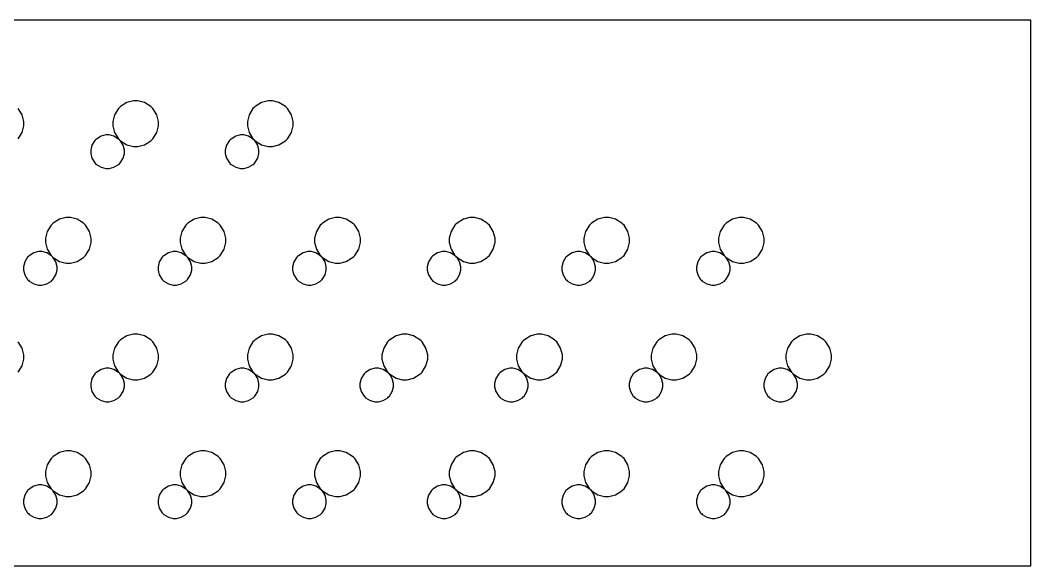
# Model space of a CAD drawing. Extents: x -27 to 273, y -31 to 50.
# Drawn here: x 122.9 to 273, y -31 to 50 of the extents above; entities that cross this region are included whole.
import ezdxf

# ---------------------------------------------------------------- set-up
doc = ezdxf.new("R2010")
doc.units = 0
doc.layers.get('0').update_dxf_attribs({"linetype": 'CONTINUOUS'})

msp = doc.modelspace()

# ---------------------------------------------------------------- linework, layer by layer
at = {"color": 0}
for p, q in [((197.999, 49.9992), (29.2489, 49.9992)), ((273, 49.9992), (197.999, 49.9992)), ((273, 34.812), (273, 49.9992)), ((138.698, 37.7832), (137.754, 37.2057)), ((139.674, 38.0407), (138.698, 37.7832)), ((140.001, 38.0407), (139.674, 38.0407)), ((140.325, 38.0407), (140.001, 38.0407)), ((141.301, 37.7832), (140.325, 38.0407)), ((142.244, 37.2057), (141.301, 37.7832)), ((158.698, 37.7832), (157.754, 37.2057)), ((159.673, 38.0407), (158.698, 37.7832)), ((160, 38.0407), (159.673, 38.0407)), ((160.325, 38.0407), (160, 38.0407)), ((161.301, 37.7832), (160.325, 38.0407)), ((162.245, 37.2057), (161.301, 37.7832)), ((123.142, 35.9435), (122.563, 36.8875)), ((137.436, 36.8875), (136.857, 35.9435)), ((137.596, 37.0459), (137.436, 36.8875)), ((137.754, 37.2057), (137.596, 37.0459)), ((142.404, 37.0459), (142.244, 37.2057)), ((142.562, 36.8875), (142.404, 37.0459)), ((143.141, 35.9435), (142.562, 36.8875)), ((157.435, 36.8875), (156.858, 35.9435)), ((157.595, 37.0459), (157.435, 36.8875)), ((157.754, 37.2057), (157.595, 37.0459)), ((162.404, 37.0459), (162.245, 37.2057)), ((162.563, 36.8875), (162.404, 37.0459)), ((163.14, 35.9435), (162.563, 36.8875)), ((123.401, 34.9677), (123.142, 35.9435)), ((123.401, 34.6411), (123.401, 34.9677)), ((123.401, 34.3159), (123.401, 34.6411)), ((136.857, 35.9435), (136.599, 34.9677)), ((136.599, 34.9677), (136.599, 34.6411)), ((136.599, 34.6411), (136.599, 34.3159)), ((143.4, 34.9677), (143.141, 35.9435)), ((143.4, 34.6411), (143.4, 34.9677)), ((143.4, 34.3159), (143.4, 34.6411)), ((156.858, 35.9435), (156.6, 34.9677)), ((156.6, 34.9677), (156.6, 34.6411)), ((156.6, 34.6411), (156.6, 34.3159)), ((163.4, 34.9677), (163.14, 35.9435)), ((163.4, 34.6411), (163.4, 34.9677)), ((163.4, 34.3159), (163.4, 34.6411)), ((273, -10.7501), (273, 34.812)), ((122.563, 32.3963), (123.142, 33.3403)), ((123.142, 33.3403), (123.401, 34.3159)), ((136.599, 34.3159), (136.857, 33.3403)), ((136.857, 33.3403), (137.436, 32.3963)), ((142.562, 32.3963), (143.141, 33.3403)), ((143.141, 33.3403), (143.4, 34.3159)), ((156.6, 34.3159), (156.858, 33.3403)), ((156.858, 33.3403), (157.435, 32.3963)), ((162.563, 32.3963), (163.14, 33.3403)), ((163.14, 33.3403), (163.4, 34.3159)), ((133.943, 32.1193), (133.518, 31.4262)), ((134.06, 32.2364), (133.943, 32.1193)), ((134.177, 32.3536), (134.06, 32.2364)), ((134.872, 32.7794), (134.177, 32.3536)), ((135.588, 32.9696), (134.872, 32.7794)), ((135.828, 32.9696), (135.588, 32.9696)), ((136.066, 32.9696), (135.828, 32.9696)), ((136.784, 32.7794), (136.066, 32.9696)), ((137.479, 32.3536), (136.784, 32.7794)), ((137.436, 32.3963), (137.596, 32.2364)), ((137.596, 32.2364), (137.479, 32.3536)), ((137.596, 32.2364), (137.754, 32.078)), ((137.713, 32.1193), (137.596, 32.2364)), ((138.137, 31.4262), (137.713, 32.1193)), ((137.754, 32.078), (138.698, 31.5006)), ((141.301, 31.5006), (142.244, 32.078)), ((142.244, 32.078), (142.404, 32.2364)), ((142.404, 32.2364), (142.562, 32.3963)), ((153.943, 32.1193), (153.518, 31.4262)), ((154.061, 32.2364), (153.943, 32.1193)), ((154.178, 32.3536), (154.061, 32.2364)), ((154.871, 32.7794), (154.178, 32.3536)), ((155.589, 32.9696), (154.871, 32.7794)), ((155.829, 32.9696), (155.589, 32.9696)), ((156.067, 32.9696), (155.829, 32.9696)), ((156.784, 32.7794), (156.067, 32.9696)), ((157.478, 32.3536), (156.784, 32.7794)), ((157.435, 32.3963), (157.595, 32.2364)), ((157.595, 32.2364), (157.478, 32.3536)), ((157.595, 32.2364), (157.754, 32.078)), ((157.712, 32.1193), (157.595, 32.2364)), ((158.137, 31.4262), (157.712, 32.1193)), ((157.754, 32.078), (158.698, 31.5006)), ((161.301, 31.5006), (162.245, 32.078)), ((162.245, 32.078), (162.404, 32.2364)), ((162.404, 32.2364), (162.563, 32.3963)), ((133.518, 31.4262), (133.328, 30.7082)), ((133.328, 30.7082), (133.328, 30.4684)), ((133.328, 30.4684), (133.328, 30.23)), ((133.328, 30.23), (133.518, 29.5135)), ((138.327, 30.7082), (138.137, 31.4262)), ((138.137, 29.5135), (138.327, 30.23)), ((138.327, 30.4684), (138.327, 30.7082)), ((138.327, 30.23), (138.327, 30.4684)), ((138.698, 31.5006), (139.674, 31.2415)), ((139.674, 31.2415), (140.001, 31.2415)), ((140.001, 31.2415), (140.325, 31.2415)), ((140.325, 31.2415), (141.301, 31.5006)), ((153.518, 31.4262), (153.327, 30.7082)), ((153.327, 30.7082), (153.327, 30.4684)), ((153.327, 30.4684), (153.327, 30.23)), ((153.327, 30.23), (153.518, 29.5135)), ((158.328, 30.7082), (158.137, 31.4262)), ((158.137, 29.5135), (158.328, 30.23)), ((158.328, 30.4684), (158.328, 30.7082)), ((158.328, 30.23), (158.328, 30.4684)), ((158.698, 31.5006), (159.673, 31.2415)), ((159.673, 31.2415), (160, 31.2415)), ((160, 31.2415), (160.325, 31.2415)), ((160.325, 31.2415), (161.301, 31.5006)), ((133.518, 29.5135), (133.943, 28.8189)), ((133.943, 28.8189), (134.06, 28.7018)), ((134.06, 28.7018), (134.177, 28.5846)), ((134.177, 28.5846), (134.872, 28.1602)), ((136.784, 28.1602), (137.479, 28.5846)), ((137.479, 28.5846), (137.596, 28.7018)), ((137.596, 28.7018), (137.713, 28.8189)), ((137.713, 28.8189), (138.137, 29.5135)), ((153.518, 29.5135), (153.943, 28.8189)), ((153.943, 28.8189), (154.061, 28.7018)), ((154.061, 28.7018), (154.178, 28.5846)), ((154.178, 28.5846), (154.871, 28.1602)), ((156.784, 28.1602), (157.478, 28.5846)), ((157.478, 28.5846), (157.595, 28.7018)), ((157.595, 28.7018), (157.712, 28.8189)), ((157.712, 28.8189), (158.137, 29.5135)), ((134.872, 28.1602), (135.588, 27.9687)), ((135.588, 27.9687), (135.828, 27.9687)), ((135.828, 27.9687), (136.066, 27.9687)), ((136.066, 27.9687), (136.784, 28.1602)), ((154.871, 28.1602), (155.589, 27.9687)), ((155.589, 27.9687), (155.829, 27.9687)), ((155.829, 27.9687), (156.067, 27.9687)), ((156.067, 27.9687), (156.784, 28.1602)), ((127.435, 19.5667), (126.858, 18.6228)), ((127.595, 19.7253), (127.435, 19.5667)), ((127.754, 19.8851), (127.595, 19.7253)), ((128.698, 20.4625), (127.754, 19.8851)), ((129.673, 20.7202), (128.698, 20.4625)), ((130, 20.7202), (129.673, 20.7202)), ((130.325, 20.7202), (130, 20.7202)), ((131.301, 20.4625), (130.325, 20.7202)), ((132.245, 19.8851), (131.301, 20.4625)), ((132.405, 19.7253), (132.245, 19.8851)), ((132.563, 19.5667), (132.405, 19.7253)), ((133.14, 18.6228), (132.563, 19.5667)), ((147.436, 19.5667), (146.858, 18.6228)), ((147.596, 19.7253), (147.436, 19.5667)), ((147.755, 19.8851), (147.596, 19.7253)), ((148.699, 20.4625), (147.755, 19.8851)), ((149.674, 20.7202), (148.699, 20.4625)), ((149.999, 20.7202), (149.674, 20.7202)), ((150.325, 20.7202), (149.999, 20.7202)), ((151.3, 20.4625), (150.325, 20.7202)), ((152.244, 19.8851), (151.3, 20.4625)), ((152.404, 19.7253), (152.244, 19.8851)), ((152.563, 19.5667), (152.404, 19.7253)), ((153.142, 18.6228), (152.563, 19.5667)), ((167.436, 19.5667), (166.858, 18.6228)), ((167.596, 19.7253), (167.436, 19.5667)), ((167.754, 19.8851), (167.596, 19.7253)), ((168.698, 20.4625), (167.754, 19.8851)), ((169.674, 20.7202), (168.698, 20.4625)), ((170, 20.7202), (169.674, 20.7202)), ((170.326, 20.7202), (170, 20.7202)), ((171.301, 20.4625), (170.326, 20.7202)), ((172.244, 19.8851), (171.301, 20.4625)), ((172.404, 19.7253), (172.244, 19.8851)), ((172.562, 19.5667), (172.404, 19.7253)), ((173.141, 18.6228), (172.562, 19.5667)), ((187.436, 19.5667), (186.858, 18.6228)), ((187.597, 19.7253), (187.436, 19.5667)), ((187.755, 19.8851), (187.597, 19.7253)), ((188.699, 20.4625), (187.755, 19.8851)), ((189.674, 20.7202), (188.699, 20.4625)), ((190, 20.7202), (189.674, 20.7202)), ((190.325, 20.7202), (190, 20.7202)), ((191.301, 20.4625), (190.325, 20.7202)), ((192.244, 19.8851), (191.301, 20.4625)), ((192.404, 19.7253), (192.244, 19.8851)), ((192.563, 19.5667), (192.404, 19.7253)), ((193.14, 18.6228), (192.563, 19.5667)), ((207.436, 19.5667), (206.857, 18.6228)), ((207.596, 19.7253), (207.436, 19.5667)), ((207.754, 19.8851), (207.596, 19.7253)), ((208.698, 20.4625), (207.754, 19.8851)), ((209.674, 20.7202), (208.698, 20.4625)), ((210, 20.7202), (209.674, 20.7202)), ((210.324, 20.7202), (210, 20.7202)), ((211.3, 20.4625), (210.324, 20.7202)), ((212.244, 19.8851), (211.3, 20.4625)), ((212.404, 19.7253), (212.244, 19.8851)), ((212.562, 19.5667), (212.404, 19.7253)), ((213.141, 18.6228), (212.562, 19.5667)), ((227.435, 19.5667), (226.858, 18.6228)), ((227.595, 19.7253), (227.435, 19.5667)), ((227.754, 19.8851), (227.595, 19.7253)), ((228.698, 20.4625), (227.754, 19.8851)), ((229.674, 20.7202), (228.698, 20.4625)), ((230, 20.7202), (229.674, 20.7202)), ((230.325, 20.7202), (230, 20.7202)), ((231.301, 20.4625), (230.325, 20.7202)), ((232.245, 19.8851), (231.301, 20.4625)), ((232.405, 19.7253), (232.245, 19.8851)), ((232.563, 19.5667), (232.405, 19.7253)), ((233.141, 18.6228), (232.563, 19.5667)), ((126.858, 18.6228), (126.6, 17.6471)), ((133.4, 17.6471), (133.14, 18.6228)), ((146.858, 18.6228), (146.6, 17.6471)), ((153.4, 17.6471), (153.142, 18.6228)), ((166.858, 18.6228), (166.601, 17.6471)), ((173.4, 17.6471), (173.141, 18.6228)), ((186.858, 18.6228), (186.6, 17.6471)), ((193.399, 17.6471), (193.14, 18.6228)), ((206.857, 18.6228), (206.6, 17.6471)), ((213.4, 17.6471), (213.141, 18.6228)), ((226.858, 18.6228), (226.6, 17.6471)), ((233.4, 17.6471), (233.141, 18.6228)), ((126.6, 17.6471), (126.6, 17.3206)), ((126.6, 17.3206), (126.6, 16.9954)), ((126.6, 16.9954), (126.858, 16.0197)), ((133.14, 16.0197), (133.4, 16.9954)), ((133.4, 17.3206), (133.4, 17.6471)), ((133.4, 16.9954), (133.4, 17.3206)), ((146.6, 17.6471), (146.6, 17.3206)), ((146.6, 17.3206), (146.6, 16.9954)), ((146.6, 16.9954), (146.858, 16.0197)), ((153.142, 16.0197), (153.4, 16.9954)), ((153.4, 17.3206), (153.4, 17.6471)), ((153.4, 16.9954), (153.4, 17.3206)), ((166.601, 17.6471), (166.601, 17.3206)), ((166.601, 17.3206), (166.601, 16.9954)), ((166.601, 16.9954), (166.858, 16.0197)), ((173.141, 16.0197), (173.4, 16.9954)), ((173.4, 17.3206), (173.4, 17.6471)), ((173.4, 16.9954), (173.4, 17.3206)), ((186.6, 17.6471), (186.6, 17.3206)), ((186.6, 17.3206), (186.6, 16.9954)), ((186.6, 16.9954), (186.858, 16.0197)), ((193.14, 16.0197), (193.399, 16.9954)), ((193.399, 17.3206), (193.399, 17.6471)), ((193.399, 16.9954), (193.399, 17.3206)), ((206.6, 17.6471), (206.6, 17.3206)), ((206.6, 17.3206), (206.6, 16.9954)), ((206.6, 16.9954), (206.857, 16.0197)), ((213.141, 16.0197), (213.4, 16.9954)), ((213.4, 17.3206), (213.4, 17.6471)), ((213.4, 16.9954), (213.4, 17.3206)), ((226.6, 17.6471), (226.6, 17.3206)), ((226.6, 17.3206), (226.6, 16.9954)), ((226.6, 16.9954), (226.858, 16.0197)), ((233.141, 16.0197), (233.4, 16.9954)), ((233.4, 17.3206), (233.4, 17.6471)), ((233.4, 16.9954), (233.4, 17.3206)), ((124.178, 15.033), (124.061, 14.9159)), ((124.871, 15.4588), (124.178, 15.033)), ((125.587, 15.649), (124.871, 15.4588)), ((125.827, 15.649), (125.587, 15.649)), ((126.066, 15.649), (125.827, 15.649)), ((126.784, 15.4588), (126.066, 15.649)), ((127.478, 15.033), (126.784, 15.4588)), ((126.858, 16.0197), (127.435, 15.0757)), ((127.435, 15.0757), (127.595, 14.9159)), ((127.595, 14.9159), (127.478, 15.033)), ((132.405, 14.9159), (132.563, 15.0757)), ((132.563, 15.0757), (133.14, 16.0197)), ((144.177, 15.033), (144.06, 14.9159)), ((144.87, 15.4588), (144.177, 15.033)), ((145.588, 15.649), (144.87, 15.4588)), ((145.828, 15.649), (145.588, 15.649)), ((146.067, 15.649), (145.828, 15.649)), ((146.784, 15.4588), (146.067, 15.649)), ((147.478, 15.033), (146.784, 15.4588)), ((146.858, 16.0197), (147.436, 15.0757)), ((147.436, 15.0757), (147.596, 14.9159)), ((147.596, 14.9159), (147.478, 15.033)), ((152.404, 14.9159), (152.563, 15.0757)), ((152.563, 15.0757), (153.142, 16.0197)), ((164.177, 15.033), (164.06, 14.9159)), ((164.871, 15.4588), (164.177, 15.033)), ((165.588, 15.649), (164.871, 15.4588)), ((165.828, 15.649), (165.588, 15.649)), ((166.066, 15.649), (165.828, 15.649)), ((166.784, 15.4588), (166.066, 15.649)), ((167.478, 15.033), (166.784, 15.4588)), ((166.858, 16.0197), (167.436, 15.0757)), ((167.436, 15.0757), (167.596, 14.9159)), ((167.596, 14.9159), (167.478, 15.033)), ((172.404, 14.9159), (172.562, 15.0757)), ((172.562, 15.0757), (173.141, 16.0197)), ((184.178, 15.033), (184.06, 14.9159)), ((184.871, 15.4588), (184.178, 15.033)), ((185.589, 15.649), (184.871, 15.4588)), ((185.829, 15.649), (185.589, 15.649)), ((186.067, 15.649), (185.829, 15.649)), ((186.783, 15.4588), (186.067, 15.649)), ((187.478, 15.033), (186.783, 15.4588)), ((186.858, 16.0197), (187.436, 15.0757)), ((187.436, 15.0757), (187.597, 14.9159)), ((187.595, 14.9159), (187.478, 15.033)), ((192.404, 14.9159), (192.563, 15.0757)), ((192.563, 15.0757), (193.14, 16.0197)), ((204.177, 15.033), (204.06, 14.9159)), ((204.87, 15.4588), (204.177, 15.033)), ((205.588, 15.649), (204.87, 15.4588)), ((205.828, 15.649), (205.588, 15.649)), ((206.066, 15.649), (205.828, 15.649)), ((206.784, 15.4588), (206.066, 15.649)), ((207.479, 15.033), (206.784, 15.4588)), ((206.857, 16.0197), (207.436, 15.0757)), ((207.436, 15.0757), (207.596, 14.9159)), ((207.596, 14.9159), (207.479, 15.033)), ((212.404, 14.9159), (212.562, 15.0757)), ((212.562, 15.0757), (213.141, 16.0197)), ((224.178, 15.033), (224.061, 14.9159)), ((224.871, 15.4588), (224.178, 15.033)), ((225.588, 15.649), (224.871, 15.4588)), ((225.828, 15.649), (225.588, 15.649)), ((226.066, 15.649), (225.828, 15.649)), ((226.784, 15.4588), (226.066, 15.649)), ((227.478, 15.033), (226.784, 15.4588)), ((226.858, 16.0197), (227.435, 15.0757)), ((227.435, 15.0757), (227.595, 14.9159)), ((227.595, 14.9159), (227.478, 15.033)), ((232.405, 14.9159), (232.563, 15.0757)), ((232.563, 15.0757), (233.141, 16.0197)), ((123.518, 14.1056), (123.328, 13.3876)), ((123.942, 14.7987), (123.518, 14.1056)), ((124.061, 14.9159), (123.942, 14.7987)), ((127.595, 14.9159), (127.754, 14.7574)), ((127.713, 14.7987), (127.595, 14.9159)), ((128.137, 14.1056), (127.713, 14.7987)), ((127.754, 14.7574), (128.698, 14.18)), ((128.329, 13.3876), (128.137, 14.1056)), ((128.698, 14.18), (129.673, 13.9209)), ((129.673, 13.9209), (130, 13.9209)), ((130, 13.9209), (130.325, 13.9209)), ((130.325, 13.9209), (131.301, 14.18)), ((131.301, 14.18), (132.245, 14.7574)), ((132.245, 14.7574), (132.405, 14.9159)), ((143.518, 14.1056), (143.328, 13.3876)), ((143.943, 14.7987), (143.518, 14.1056)), ((144.06, 14.9159), (143.943, 14.7987)), ((147.596, 14.9159), (147.755, 14.7574)), ((147.713, 14.7987), (147.596, 14.9159)), ((148.138, 14.1056), (147.713, 14.7987)), ((147.755, 14.7574), (148.699, 14.18)), ((148.328, 13.3876), (148.138, 14.1056)), ((148.699, 14.18), (149.674, 13.9209)), ((149.674, 13.9209), (149.999, 13.9209)), ((149.999, 13.9209), (150.325, 13.9209)), ((150.325, 13.9209), (151.3, 14.18)), ((151.3, 14.18), (152.244, 14.7574)), ((152.244, 14.7574), (152.404, 14.9159)), ((163.518, 14.1056), (163.328, 13.3876)), ((163.943, 14.7987), (163.518, 14.1056)), ((164.06, 14.9159), (163.943, 14.7987)), ((167.596, 14.9159), (167.754, 14.7574)), ((167.713, 14.7987), (167.596, 14.9159)), ((168.137, 14.1056), (167.713, 14.7987)), ((167.754, 14.7574), (168.698, 14.18)), ((168.327, 13.3876), (168.137, 14.1056)), ((168.698, 14.18), (169.674, 13.9209)), ((169.674, 13.9209), (170, 13.9209)), ((170, 13.9209), (170.326, 13.9209)), ((170.326, 13.9209), (171.301, 14.18)), ((171.301, 14.18), (172.244, 14.7574)), ((172.244, 14.7574), (172.404, 14.9159)), ((183.517, 14.1056), (183.327, 13.3876)), ((183.943, 14.7987), (183.517, 14.1056)), ((184.06, 14.9159), (183.943, 14.7987)), ((187.712, 14.7987), (187.595, 14.9159)), ((187.597, 14.9159), (187.755, 14.7574)), ((188.137, 14.1056), (187.712, 14.7987)), ((187.755, 14.7574), (188.699, 14.18)), ((188.328, 13.3876), (188.137, 14.1056)), ((188.699, 14.18), (189.674, 13.9209)), ((189.674, 13.9209), (190, 13.9209)), ((190, 13.9209), (190.325, 13.9209)), ((190.325, 13.9209), (191.301, 14.18)), ((191.301, 14.18), (192.244, 14.7574)), ((192.244, 14.7574), (192.404, 14.9159)), ((203.518, 14.1056), (203.328, 13.3876)), ((203.943, 14.7987), (203.518, 14.1056)), ((204.06, 14.9159), (203.943, 14.7987)), ((207.596, 14.9159), (207.754, 14.7574)), ((207.713, 14.7987), (207.596, 14.9159)), ((208.137, 14.1056), (207.713, 14.7987)), ((207.754, 14.7574), (208.698, 14.18)), ((208.328, 13.3876), (208.137, 14.1056)), ((208.698, 14.18), (209.674, 13.9209)), ((209.674, 13.9209), (210, 13.9209)), ((210, 13.9209), (210.324, 13.9209)), ((210.324, 13.9209), (211.3, 14.18)), ((211.3, 14.18), (212.244, 14.7574)), ((212.244, 14.7574), (212.404, 14.9159)), ((223.518, 14.1056), (223.328, 13.3876)), ((223.942, 14.7987), (223.518, 14.1056)), ((224.061, 14.9159), (223.942, 14.7987)), ((227.595, 14.9159), (227.754, 14.7574)), ((227.712, 14.7987), (227.595, 14.9159)), ((228.137, 14.1056), (227.712, 14.7987)), ((227.754, 14.7574), (228.698, 14.18)), ((228.328, 13.3876), (228.137, 14.1056)), ((228.698, 14.18), (229.674, 13.9209)), ((229.674, 13.9209), (230, 13.9209)), ((230, 13.9209), (230.325, 13.9209)), ((230.325, 13.9209), (231.301, 14.18)), ((231.301, 14.18), (232.245, 14.7574)), ((232.245, 14.7574), (232.405, 14.9159)), ((123.328, 13.3876), (123.328, 13.1479)), ((123.328, 13.1479), (123.328, 12.9095)), ((123.328, 12.9095), (123.518, 12.1929)), ((123.518, 12.1929), (123.942, 11.4984)), ((127.713, 11.4984), (128.137, 12.1929)), ((128.137, 12.1929), (128.329, 12.9095)), ((128.329, 13.1479), (128.329, 13.3876)), ((128.329, 12.9095), (128.329, 13.1479)), ((143.328, 13.3876), (143.328, 13.1479)), ((143.328, 13.1479), (143.328, 12.9095)), ((143.328, 12.9095), (143.518, 12.1929)), ((143.518, 12.1929), (143.943, 11.4984)), ((147.713, 11.4984), (148.138, 12.1929)), ((148.138, 12.1929), (148.328, 12.9095)), ((148.328, 13.1479), (148.328, 13.3876)), ((148.328, 12.9095), (148.328, 13.1479)), ((163.328, 13.3876), (163.328, 13.1479)), ((163.328, 13.1479), (163.328, 12.9095)), ((163.328, 12.9095), (163.518, 12.1929)), ((163.518, 12.1929), (163.943, 11.4984)), ((167.713, 11.4984), (168.137, 12.1929)), ((168.137, 12.1929), (168.327, 12.9095)), ((168.327, 13.1479), (168.327, 13.3876)), ((168.327, 12.9095), (168.327, 13.1479)), ((183.327, 13.3876), (183.327, 13.1479)), ((183.327, 13.1479), (183.327, 12.9095)), ((183.327, 12.9095), (183.517, 12.1929)), ((183.517, 12.1929), (183.943, 11.4984)), ((187.712, 11.4984), (188.137, 12.1929)), ((188.137, 12.1929), (188.328, 12.9095)), ((188.328, 13.1479), (188.328, 13.3876)), ((188.328, 12.9095), (188.328, 13.1479)), ((203.328, 13.3876), (203.328, 13.1479)), ((203.328, 13.1479), (203.328, 12.9095)), ((203.328, 12.9095), (203.518, 12.1929)), ((203.518, 12.1929), (203.943, 11.4984)), ((207.713, 11.4984), (208.137, 12.1929)), ((208.137, 12.1929), (208.328, 12.9095)), ((208.328, 13.1479), (208.328, 13.3876)), ((208.328, 12.9095), (208.328, 13.1479)), ((223.328, 13.3876), (223.328, 13.1479)), ((223.328, 13.1479), (223.328, 12.9095)), ((223.328, 12.9095), (223.518, 12.1929)), ((223.518, 12.1929), (223.942, 11.4984)), ((227.712, 11.4984), (228.137, 12.1929)), ((228.137, 12.1929), (228.328, 12.9095)), ((228.328, 13.1479), (228.328, 13.3876)), ((228.328, 12.9095), (228.328, 13.1479)), ((123.942, 11.4984), (124.061, 11.3812)), ((124.061, 11.3812), (124.178, 11.2641)), ((124.178, 11.2641), (124.871, 10.8397)), ((124.871, 10.8397), (125.587, 10.6481)), ((125.587, 10.6481), (125.827, 10.6481)), ((125.827, 10.6481), (126.066, 10.6481)), ((126.066, 10.6481), (126.784, 10.8397)), ((126.784, 10.8397), (127.478, 11.2641)), ((127.478, 11.2641), (127.595, 11.3812)), ((127.595, 11.3812), (127.713, 11.4984)), ((143.943, 11.4984), (144.06, 11.3812)), ((144.06, 11.3812), (144.177, 11.2641)), ((144.177, 11.2641), (144.87, 10.8397)), ((144.87, 10.8397), (145.588, 10.6481)), ((145.588, 10.6481), (145.828, 10.6481)), ((145.828, 10.6481), (146.067, 10.6481)), ((146.067, 10.6481), (146.784, 10.8397)), ((146.784, 10.8397), (147.478, 11.2641)), ((147.478, 11.2641), (147.596, 11.3812)), ((147.596, 11.3812), (147.713, 11.4984)), ((163.943, 11.4984), (164.06, 11.3812)), ((164.06, 11.3812), (164.177, 11.2641)), ((164.177, 11.2641), (164.871, 10.8397)), ((164.871, 10.8397), (165.588, 10.6481)), ((165.588, 10.6481), (165.828, 10.6481)), ((165.828, 10.6481), (166.066, 10.6481)), ((166.066, 10.6481), (166.784, 10.8397)), ((166.784, 10.8397), (167.478, 11.2641)), ((167.478, 11.2641), (167.596, 11.3812)), ((167.596, 11.3812), (167.713, 11.4984)), ((183.943, 11.4984), (184.06, 11.3812)), ((184.06, 11.3812), (184.178, 11.2641)), ((184.178, 11.2641), (184.871, 10.8397)), ((184.871, 10.8397), (185.589, 10.6481)), ((185.589, 10.6481), (185.829, 10.6481)), ((185.829, 10.6481), (186.067, 10.6481)), ((186.067, 10.6481), (186.783, 10.8397)), ((186.783, 10.8397), (187.478, 11.2641)), ((187.478, 11.2641), (187.595, 11.3812)), ((187.595, 11.3812), (187.712, 11.4984)), ((203.943, 11.4984), (204.06, 11.3812)), ((204.06, 11.3812), (204.177, 11.2641)), ((204.177, 11.2641), (204.87, 10.8397)), ((204.87, 10.8397), (205.588, 10.6481)), ((205.588, 10.6481), (205.828, 10.6481)), ((205.828, 10.6481), (206.066, 10.6481)), ((206.066, 10.6481), (206.784, 10.8397)), ((206.784, 10.8397), (207.479, 11.2641)), ((207.479, 11.2641), (207.596, 11.3812)), ((207.596, 11.3812), (207.713, 11.4984)), ((223.942, 11.4984), (224.061, 11.3812)), ((224.061, 11.3812), (224.178, 11.2641)), ((224.178, 11.2641), (224.871, 10.8397)), ((224.871, 10.8397), (225.588, 10.6481)), ((225.588, 10.6481), (225.828, 10.6481)), ((225.828, 10.6481), (226.066, 10.6481)), ((226.066, 10.6481), (226.784, 10.8397)), ((226.784, 10.8397), (227.478, 11.2641)), ((227.478, 11.2641), (227.595, 11.3812)), ((227.595, 11.3812), (227.712, 11.4984)), ((138.698, 3.14193), (137.754, 2.56453)), ((139.674, 3.39962), (138.698, 3.14193)), ((140.001, 3.39962), (139.674, 3.39962)), ((140.325, 3.39962), (140.001, 3.39962)), ((141.301, 3.14193), (140.325, 3.39962)), ((142.244, 2.56453), (141.301, 3.14193)), ((158.698, 3.14193), (157.754, 2.56453)), ((159.673, 3.39962), (158.698, 3.14193)), ((160, 3.39962), (159.673, 3.39962)), ((160.325, 3.39962), (160, 3.39962)), ((161.301, 3.14193), (160.325, 3.39962)), ((162.245, 2.56453), (161.301, 3.14193)), ((178.699, 3.14193), (177.754, 2.56453)), ((179.674, 3.39962), (178.699, 3.14193)), ((179.999, 3.39962), (179.674, 3.39962)), ((180.324, 3.39962), (179.999, 3.39962)), ((181.3, 3.14193), (180.324, 3.39962)), ((182.244, 2.56453), (181.3, 3.14193)), ((198.698, 3.14193), (197.754, 2.56453)), ((199.674, 3.39962), (198.698, 3.14193)), ((200, 3.39962), (199.674, 3.39962)), ((200.326, 3.39962), (200, 3.39962)), ((201.301, 3.14193), (200.326, 3.39962)), ((202.244, 2.56453), (201.301, 3.14193)), ((218.699, 3.14193), (217.755, 2.56453)), ((219.674, 3.39962), (218.699, 3.14193)), ((220, 3.39962), (219.674, 3.39962)), ((220.325, 3.39962), (220, 3.39962)), ((221.301, 3.14193), (220.325, 3.39962)), ((222.244, 2.56453), (221.301, 3.14193)), ((238.698, 3.14193), (237.754, 2.56453)), ((239.674, 3.39962), (238.698, 3.14193)), ((240, 3.39962), (239.674, 3.39962)), ((240.326, 3.39962), (240, 3.39962)), ((241.301, 3.14193), (240.326, 3.39962)), ((242.244, 2.56453), (241.301, 3.14193)), ((123.142, 1.30225), (122.563, 2.2462)), ((137.436, 2.2462), (136.857, 1.30225)), ((137.596, 2.40468), (137.436, 2.2462)), ((137.754, 2.56453), (137.596, 2.40468)), ((142.404, 2.40468), (142.244, 2.56453)), ((142.562, 2.2462), (142.404, 2.40468)), ((143.141, 1.30225), (142.562, 2.2462)), ((157.435, 2.2462), (156.858, 1.30225)), ((157.595, 2.40468), (157.435, 2.2462)), ((157.754, 2.56453), (157.595, 2.40468)), ((162.404, 2.40468), (162.245, 2.56453)), ((162.563, 2.2462), (162.404, 2.40468)), ((163.14, 1.30225), (162.563, 2.2462)), ((177.436, 2.2462), (176.857, 1.30225)), ((177.596, 2.40468), (177.436, 2.2462)), ((177.754, 2.56453), (177.596, 2.40468)), ((182.404, 2.40468), (182.244, 2.56453)), ((182.563, 2.2462), (182.404, 2.40468)), ((183.141, 1.30225), (182.563, 2.2462)), ((197.436, 2.2462), (196.858, 1.30225)), ((197.595, 2.40468), (197.436, 2.2462)), ((197.754, 2.56453), (197.595, 2.40468)), ((202.403, 2.40468), (202.244, 2.56453)), ((202.562, 2.2462), (202.403, 2.40468)), ((203.141, 1.30225), (202.562, 2.2462)), ((217.436, 2.2462), (216.858, 1.30225)), ((217.597, 2.40468), (217.436, 2.2462)), ((217.755, 2.56453), (217.597, 2.40468)), ((222.405, 2.40468), (222.244, 2.56453)), ((222.563, 2.2462), (222.405, 2.40468)), ((223.14, 1.30225), (222.563, 2.2462)), ((237.436, 2.2462), (236.857, 1.30225)), ((237.596, 2.40468), (237.436, 2.2462)), ((237.754, 2.56453), (237.596, 2.40468)), ((242.404, 2.40468), (242.244, 2.56453)), ((242.562, 2.2462), (242.404, 2.40468)), ((243.141, 1.30225), (242.562, 2.2462)), ((123.401, 0.3266), (123.142, 1.30225)), ((123.401, 0), (123.401, 0.3266)), ((123.401, -0.32522), (123.401, 0)), ((136.857, 1.30225), (136.599, 0.3266)), ((136.599, 0.3266), (136.599, 0)), ((136.599, 0), (136.599, -0.32522)), ((143.4, 0.3266), (143.141, 1.30225)), ((143.4, 0), (143.4, 0.3266)), ((143.4, -0.32522), (143.4, 0)), ((156.858, 1.30225), (156.6, 0.3266)), ((156.6, 0.3266), (156.6, 0)), ((156.6, 0), (156.6, -0.32522)), ((163.4, 0.3266), (163.14, 1.30225)), ((163.4, 0), (163.4, 0.3266)), ((163.4, -0.32522), (163.4, 0)), ((176.857, 1.30225), (176.6, 0.3266)), ((176.6, 0.3266), (176.6, 0)), ((176.6, 0), (176.6, -0.32522)), ((183.4, 0.3266), (183.141, 1.30225)), ((183.4, 0), (183.4, 0.3266)), ((183.4, -0.32522), (183.4, 0)), ((196.858, 1.30225), (196.601, 0.3266)), ((196.601, 0.3266), (196.601, 0)), ((196.601, 0), (196.601, -0.32522)), ((203.4, 0.3266), (203.141, 1.30225)), ((203.4, 0), (203.4, 0.3266)), ((203.4, -0.32522), (203.4, 0)), ((216.858, 1.30225), (216.6, 0.3266)), ((216.6, 0.3266), (216.6, 0)), ((216.6, 0), (216.6, -0.32522)), ((223.399, 0.3266), (223.14, 1.30225)), ((223.399, 0), (223.399, 0.3266)), ((223.399, -0.32522), (223.399, 0)), ((236.857, 1.30225), (236.6, 0.3266)), ((236.6, 0.3266), (236.6, 0)), ((236.6, 0), (236.6, -0.32522)), ((243.4, 0.3266), (243.141, 1.30225)), ((243.4, 0), (243.4, 0.3266)), ((243.4, -0.32522), (243.4, 0)), ((122.563, -2.24482), (123.142, -1.30087)), ((123.142, -1.30087), (123.401, -0.32522)), ((136.599, -0.32522), (136.857, -1.30087)), ((136.857, -1.30087), (137.436, -2.24482)), ((142.562, -2.24482), (143.141, -1.30087)), ((143.141, -1.30087), (143.4, -0.32522)), ((156.6, -0.32522), (156.858, -1.30087)), ((156.858, -1.30087), (157.435, -2.24482)), ((162.563, -2.24482), (163.14, -1.30087)), ((163.14, -1.30087), (163.4, -0.32522)), ((176.6, -0.32522), (176.857, -1.30087)), ((176.857, -1.30087), (177.436, -2.24482)), ((182.563, -2.24482), (183.141, -1.30087)), ((183.141, -1.30087), (183.4, -0.32522)), ((196.601, -0.32522), (196.858, -1.30087)), ((196.858, -1.30087), (197.436, -2.24482)), ((202.562, -2.24482), (203.141, -1.30087)), ((203.141, -1.30087), (203.4, -0.32522)), ((216.6, -0.32522), (216.858, -1.30087)), ((216.858, -1.30087), (217.436, -2.24482)), ((222.563, -2.24482), (223.14, -1.30087)), ((223.14, -1.30087), (223.399, -0.32522)), ((236.6, -0.32522), (236.857, -1.30087)), ((236.857, -1.30087), (237.436, -2.24482)), ((242.562, -2.24482), (243.141, -1.30087)), ((243.141, -1.30087), (243.4, -0.32522)), ((133.943, -2.52181), (133.518, -3.21496)), ((134.06, -2.40468), (133.943, -2.52181)), ((134.177, -2.28755), (134.06, -2.40468)), ((134.872, -1.86173), (134.177, -2.28755)), ((135.588, -1.67156), (134.872, -1.86173)), ((135.828, -1.67156), (135.588, -1.67156)), ((136.066, -1.67156), (135.828, -1.67156)), ((136.784, -1.86173), (136.066, -1.67156)), ((137.479, -2.28755), (136.784, -1.86173)), ((137.436, -2.24482), (137.596, -2.40468)), ((137.596, -2.40468), (137.479, -2.28755)), ((137.596, -2.40468), (137.754, -2.56315)), ((137.713, -2.52181), (137.596, -2.40468)), ((138.137, -3.21496), (137.713, -2.52181)), ((137.754, -2.56315), (138.698, -3.14055)), ((141.301, -3.14055), (142.244, -2.56315)), ((142.244, -2.56315), (142.404, -2.40468)), ((142.404, -2.40468), (142.562, -2.24482)), ((153.943, -2.52181), (153.518, -3.21496)), ((154.061, -2.40468), (153.943, -2.52181)), ((154.178, -2.28755), (154.061, -2.40468)), ((154.871, -1.86173), (154.178, -2.28755)), ((155.589, -1.67156), (154.871, -1.86173)), ((155.829, -1.67156), (155.589, -1.67156)), ((156.067, -1.67156), (155.829, -1.67156)), ((156.784, -1.86173), (156.067, -1.67156)), ((157.478, -2.28755), (156.784, -1.86173)), ((157.435, -2.24482), (157.595, -2.40468)), ((157.595, -2.40468), (157.478, -2.28755)), ((157.595, -2.40468), (157.754, -2.56315)), ((157.712, -2.52181), (157.595, -2.40468)), ((158.137, -3.21496), (157.712, -2.52181)), ((157.754, -2.56315), (158.698, -3.14055)), ((161.301, -3.14055), (162.245, -2.56315)), ((162.245, -2.56315), (162.404, -2.40468)), ((162.404, -2.40468), (162.563, -2.24482)), ((173.943, -2.52181), (173.518, -3.21496)), ((174.06, -2.40468), (173.943, -2.52181)), ((174.177, -2.28755), (174.06, -2.40468)), ((174.87, -1.86173), (174.177, -2.28755)), ((175.588, -1.67156), (174.87, -1.86173)), ((175.828, -1.67156), (175.588, -1.67156)), ((176.066, -1.67156), (175.828, -1.67156)), ((176.784, -1.86173), (176.066, -1.67156)), ((177.479, -2.28755), (176.784, -1.86173)), ((177.436, -2.24482), (177.596, -2.40468)), ((177.596, -2.40468), (177.479, -2.28755)), ((177.596, -2.40468), (177.754, -2.56315)), ((177.713, -2.52181), (177.596, -2.40468)), ((178.138, -3.21496), (177.713, -2.52181)), ((177.754, -2.56315), (178.699, -3.14055)), ((181.3, -3.14055), (182.244, -2.56315)), ((182.244, -2.56315), (182.404, -2.40468)), ((182.404, -2.40468), (182.563, -2.24482)), ((193.942, -2.52181), (193.518, -3.21496)), ((194.061, -2.40468), (193.942, -2.52181)), ((194.178, -2.28755), (194.061, -2.40468)), ((194.871, -1.86173), (194.178, -2.28755)), ((195.588, -1.67156), (194.871, -1.86173)), ((195.828, -1.67156), (195.588, -1.67156)), ((196.066, -1.67156), (195.828, -1.67156)), ((196.784, -1.86173), (196.066, -1.67156)), ((197.478, -2.28755), (196.784, -1.86173)), ((197.436, -2.24482), (197.595, -2.40468)), ((197.595, -2.40468), (197.478, -2.28755)), ((197.595, -2.40468), (197.754, -2.56315)), ((197.713, -2.52181), (197.595, -2.40468)), ((198.137, -3.21496), (197.713, -2.52181)), ((197.754, -2.56315), (198.698, -3.14055)), ((201.301, -3.14055), (202.244, -2.56315)), ((202.244, -2.56315), (202.403, -2.40468)), ((202.403, -2.40468), (202.562, -2.24482)), ((213.943, -2.52181), (213.519, -3.21496)), ((214.06, -2.40468), (213.943, -2.52181)), ((214.177, -2.28755), (214.06, -2.40468)), ((214.871, -1.86173), (214.177, -2.28755)), ((215.588, -1.67156), (214.871, -1.86173)), ((215.828, -1.67156), (215.588, -1.67156)), ((216.067, -1.67156), (215.828, -1.67156)), ((216.783, -1.86173), (216.067, -1.67156)), ((217.478, -2.28755), (216.783, -1.86173)), ((217.436, -2.24482), (217.597, -2.40468)), ((217.595, -2.40468), (217.478, -2.28755)), ((217.712, -2.52181), (217.595, -2.40468)), ((217.597, -2.40468), (217.755, -2.56315)), ((218.137, -3.21496), (217.712, -2.52181)), ((217.755, -2.56315), (218.699, -3.14055)), ((221.301, -3.14055), (222.244, -2.56315)), ((222.244, -2.56315), (222.405, -2.40468)), ((222.405, -2.40468), (222.563, -2.24482)), ((233.943, -2.52181), (233.518, -3.21496)), ((234.06, -2.40468), (233.943, -2.52181)), ((234.177, -2.28755), (234.06, -2.40468)), ((234.871, -1.86173), (234.177, -2.28755)), ((235.588, -1.67156), (234.871, -1.86173)), ((235.828, -1.67156), (235.588, -1.67156)), ((236.066, -1.67156), (235.828, -1.67156)), ((236.784, -1.86173), (236.066, -1.67156)), ((237.479, -2.28755), (236.784, -1.86173)), ((237.436, -2.24482), (237.596, -2.40468)), ((237.596, -2.40468), (237.479, -2.28755)), ((237.596, -2.40468), (237.754, -2.56315)), ((237.713, -2.52181), (237.596, -2.40468)), ((238.137, -3.21496), (237.713, -2.52181)), ((237.754, -2.56315), (238.698, -3.14055)), ((241.301, -3.14055), (242.244, -2.56315)), ((242.244, -2.56315), (242.404, -2.40468)), ((242.404, -2.40468), (242.562, -2.24482)), ((133.518, -3.21496), (133.328, -3.93291)), ((133.328, -3.93291), (133.328, -4.17269)), ((133.328, -4.17269), (133.328, -4.4111)), ((133.328, -4.4111), (133.518, -5.1277)), ((138.327, -3.93291), (138.137, -3.21496)), ((138.137, -5.1277), (138.327, -4.4111)), ((138.327, -4.17269), (138.327, -3.93291)), ((138.327, -4.4111), (138.327, -4.17269)), ((138.698, -3.14055), (139.674, -3.39962)), ((139.674, -3.39962), (140.001, -3.39962)), ((140.001, -3.39962), (140.325, -3.39962)), ((140.325, -3.39962), (141.301, -3.14055)), ((153.518, -3.21496), (153.327, -3.93291)), ((153.327, -3.93291), (153.327, -4.17269)), ((153.327, -4.17269), (153.327, -4.4111)), ((153.327, -4.4111), (153.518, -5.1277)), ((158.328, -3.93291), (158.137, -3.21496)), ((158.137, -5.1277), (158.328, -4.4111)), ((158.328, -4.17269), (158.328, -3.93291)), ((158.328, -4.4111), (158.328, -4.17269)), ((158.698, -3.14055), (159.673, -3.39962)), ((159.673, -3.39962), (160, -3.39962)), ((160, -3.39962), (160.325, -3.39962)), ((160.325, -3.39962), (161.301, -3.14055)), ((173.518, -3.21496), (173.328, -3.93291)), ((173.328, -3.93291), (173.328, -4.17269)), ((173.328, -4.17269), (173.328, -4.4111)), ((173.328, -4.4111), (173.518, -5.1277)), ((178.328, -3.93291), (178.138, -3.21496)), ((178.138, -5.1277), (178.328, -4.4111)), ((178.328, -4.17269), (178.328, -3.93291)), ((178.328, -4.4111), (178.328, -4.17269)), ((178.699, -3.14055), (179.674, -3.39962)), ((179.674, -3.39962), (179.999, -3.39962)), ((179.999, -3.39962), (180.324, -3.39962)), ((180.324, -3.39962), (181.3, -3.14055)), ((193.518, -3.21496), (193.328, -3.93291)), ((193.328, -3.93291), (193.328, -4.17269)), ((193.328, -4.17269), (193.328, -4.4111)), ((193.328, -4.4111), (193.518, -5.1277)), ((198.328, -3.93291), (198.137, -3.21496)), ((198.137, -5.1277), (198.328, -4.4111)), ((198.328, -4.17269), (198.328, -3.93291)), ((198.328, -4.4111), (198.328, -4.17269)), ((198.698, -3.14055), (199.674, -3.39962)), ((199.674, -3.39962), (200, -3.39962)), ((200, -3.39962), (200.326, -3.39962)), ((200.326, -3.39962), (201.301, -3.14055)), ((213.519, -3.21496), (213.329, -3.93291)), ((213.329, -3.93291), (213.329, -4.17269)), ((213.329, -4.17269), (213.329, -4.4111)), ((213.329, -4.4111), (213.519, -5.1277)), ((218.328, -3.93291), (218.137, -3.21496)), ((218.137, -5.1277), (218.328, -4.4111)), ((218.328, -4.17269), (218.328, -3.93291)), ((218.328, -4.4111), (218.328, -4.17269)), ((218.699, -3.14055), (219.674, -3.39962)), ((219.674, -3.39962), (220, -3.39962)), ((220, -3.39962), (220.325, -3.39962)), ((220.325, -3.39962), (221.301, -3.14055)), ((233.518, -3.21496), (233.328, -3.93291)), ((233.328, -3.93291), (233.328, -4.17269)), ((233.328, -4.17269), (233.328, -4.4111)), ((233.328, -4.4111), (233.518, -5.1277)), ((238.327, -3.93291), (238.137, -3.21496)), ((238.137, -5.1277), (238.327, -4.4111)), ((238.327, -4.17269), (238.327, -3.93291)), ((238.327, -4.4111), (238.327, -4.17269)), ((238.698, -3.14055), (239.674, -3.39962)), ((239.674, -3.39962), (240, -3.39962)), ((240, -3.39962), (240.326, -3.39962)), ((240.326, -3.39962), (241.301, -3.14055)), ((133.518, -5.1277), (133.943, -5.82221)), ((133.943, -5.82221), (134.06, -5.93933)), ((134.06, -5.93933), (134.177, -6.05649)), ((137.479, -6.05649), (137.596, -5.93933)), ((137.596, -5.93933), (137.713, -5.82221)), ((137.713, -5.82221), (138.137, -5.1277)), ((153.518, -5.1277), (153.943, -5.82221)), ((153.943, -5.82221), (154.061, -5.93933)), ((154.061, -5.93933), (154.178, -6.05649)), ((157.478, -6.05649), (157.595, -5.93933)), ((157.595, -5.93933), (157.712, -5.82221)), ((157.712, -5.82221), (158.137, -5.1277)), ((173.518, -5.1277), (173.943, -5.82221)), ((173.943, -5.82221), (174.06, -5.93933)), ((174.06, -5.93933), (174.177, -6.05649)), ((177.479, -6.05649), (177.596, -5.93933)), ((177.596, -5.93933), (177.713, -5.82221)), ((177.713, -5.82221), (178.138, -5.1277)), ((193.518, -5.1277), (193.942, -5.82221)), ((193.942, -5.82221), (194.061, -5.93933)), ((194.061, -5.93933), (194.178, -6.05649)), ((197.478, -6.05649), (197.595, -5.93933)), ((197.595, -5.93933), (197.713, -5.82221)), ((197.713, -5.82221), (198.137, -5.1277)), ((213.519, -5.1277), (213.943, -5.82221)), ((213.943, -5.82221), (214.06, -5.93933)), ((214.06, -5.93933), (214.177, -6.05649)), ((217.478, -6.05649), (217.595, -5.93933)), ((217.595, -5.93933), (217.712, -5.82221)), ((217.712, -5.82221), (218.137, -5.1277)), ((233.518, -5.1277), (233.943, -5.82221)), ((233.943, -5.82221), (234.06, -5.93933)), ((234.06, -5.93933), (234.177, -6.05649)), ((237.479, -6.05649), (237.596, -5.93933)), ((237.596, -5.93933), (237.713, -5.82221)), ((237.713, -5.82221), (238.137, -5.1277)), ((134.177, -6.05649), (134.872, -6.48092)), ((134.872, -6.48092), (135.588, -6.67247)), ((135.588, -6.67247), (135.828, -6.67247)), ((135.828, -6.67247), (136.066, -6.67247)), ((136.066, -6.67247), (136.784, -6.48092)), ((136.784, -6.48092), (137.479, -6.05649)), ((154.178, -6.05649), (154.871, -6.48092)), ((154.871, -6.48092), (155.589, -6.67247)), ((155.589, -6.67247), (155.829, -6.67247)), ((155.829, -6.67247), (156.067, -6.67247)), ((156.067, -6.67247), (156.784, -6.48092)), ((156.784, -6.48092), (157.478, -6.05649)), ((174.177, -6.05649), (174.87, -6.48092)), ((174.87, -6.48092), (175.588, -6.67247)), ((175.588, -6.67247), (175.828, -6.67247)), ((175.828, -6.67247), (176.066, -6.67247)), ((176.066, -6.67247), (176.784, -6.48092)), ((176.784, -6.48092), (177.479, -6.05649)), ((194.178, -6.05649), (194.871, -6.48092)), ((194.871, -6.48092), (195.588, -6.67247)), ((195.588, -6.67247), (195.828, -6.67247)), ((195.828, -6.67247), (196.066, -6.67247)), ((196.066, -6.67247), (196.784, -6.48092)), ((196.784, -6.48092), (197.478, -6.05649)), ((214.177, -6.05649), (214.871, -6.48092)), ((214.871, -6.48092), (215.588, -6.67247)), ((215.588, -6.67247), (215.828, -6.67247)), ((215.828, -6.67247), (216.067, -6.67247)), ((216.067, -6.67247), (216.783, -6.48092)), ((216.783, -6.48092), (217.478, -6.05649)), ((234.177, -6.05649), (234.871, -6.48092)), ((234.871, -6.48092), (235.588, -6.67247)), ((235.588, -6.67247), (235.828, -6.67247)), ((235.828, -6.67247), (236.066, -6.67247)), ((236.066, -6.67247), (236.784, -6.48092)), ((236.784, -6.48092), (237.479, -6.05649)), ((273, -31.0003), (273, -10.7501)), ((127.595, -14.9159), (127.435, -15.0744)), ((127.754, -14.756), (127.595, -14.9159)), ((128.698, -14.1786), (127.754, -14.756)), ((129.673, -13.9209), (128.698, -14.1786)), ((130, -13.9209), (129.673, -13.9209)), ((130.325, -13.9209), (130, -13.9209)), ((131.301, -14.1786), (130.325, -13.9209)), ((132.245, -14.756), (131.301, -14.1786)), ((132.405, -14.9159), (132.245, -14.756)), ((132.563, -15.0744), (132.405, -14.9159)), ((147.596, -14.9159), (147.436, -15.0744)), ((147.755, -14.756), (147.596, -14.9159)), ((148.699, -14.1786), (147.755, -14.756)), ((149.674, -13.9209), (148.699, -14.1786)), ((149.999, -13.9209), (149.674, -13.9209)), ((150.325, -13.9209), (149.999, -13.9209)), ((151.3, -14.1786), (150.325, -13.9209)), ((152.244, -14.756), (151.3, -14.1786)), ((152.404, -14.9159), (152.244, -14.756)), ((152.563, -15.0744), (152.404, -14.9159)), ((167.596, -14.9159), (167.436, -15.0744)), ((167.754, -14.756), (167.596, -14.9159)), ((168.698, -14.1786), (167.754, -14.756)), ((169.674, -13.9209), (168.698, -14.1786)), ((170, -13.9209), (169.674, -13.9209)), ((170.326, -13.9209), (170, -13.9209)), ((171.301, -14.1786), (170.326, -13.9209)), ((172.244, -14.756), (171.301, -14.1786)), ((172.404, -14.9159), (172.244, -14.756)), ((172.562, -15.0744), (172.404, -14.9159)), ((187.597, -14.9159), (187.436, -15.0744)), ((187.755, -14.756), (187.597, -14.9159)), ((188.699, -14.1786), (187.755, -14.756)), ((189.674, -13.9209), (188.699, -14.1786)), ((190, -13.9209), (189.674, -13.9209)), ((190.325, -13.9209), (190, -13.9209)), ((191.301, -14.1786), (190.325, -13.9209)), ((192.244, -14.756), (191.301, -14.1786)), ((192.404, -14.9159), (192.244, -14.756)), ((192.563, -15.0744), (192.404, -14.9159)), ((207.596, -14.9159), (207.436, -15.0744)), ((207.754, -14.756), (207.596, -14.9159)), ((208.698, -14.1786), (207.754, -14.756)), ((209.674, -13.9209), (208.698, -14.1786)), ((210, -13.9209), (209.674, -13.9209)), ((210.324, -13.9209), (210, -13.9209)), ((211.3, -14.1786), (210.324, -13.9209)), ((212.244, -14.756), (211.3, -14.1786)), ((212.404, -14.9159), (212.244, -14.756)), ((212.562, -15.0744), (212.404, -14.9159)), ((227.595, -14.9159), (227.435, -15.0744)), ((227.754, -14.756), (227.595, -14.9159)), ((228.698, -14.1786), (227.754, -14.756)), ((229.674, -13.9209), (228.698, -14.1786)), ((230, -13.9209), (229.674, -13.9209)), ((230.325, -13.9209), (230, -13.9209)), ((231.301, -14.1786), (230.325, -13.9209)), ((232.245, -14.756), (231.301, -14.1786)), ((232.405, -14.9159), (232.245, -14.756)), ((232.563, -15.0744), (232.405, -14.9159)), ((126.858, -16.0183), (126.6, -16.994)), ((127.435, -15.0744), (126.858, -16.0183)), ((133.14, -16.0183), (132.563, -15.0744)), ((133.4, -16.994), (133.14, -16.0183)), ((146.858, -16.0183), (146.6, -16.994)), ((147.436, -15.0744), (146.858, -16.0183)), ((153.142, -16.0183), (152.563, -15.0744)), ((153.4, -16.994), (153.142, -16.0183)), ((166.858, -16.0183), (166.601, -16.994)), ((167.436, -15.0744), (166.858, -16.0183)), ((173.141, -16.0183), (172.562, -15.0744)), ((173.4, -16.994), (173.141, -16.0183)), ((186.858, -16.0183), (186.6, -16.994)), ((187.436, -15.0744), (186.858, -16.0183)), ((193.14, -16.0183), (192.563, -15.0744)), ((193.399, -16.994), (193.14, -16.0183)), ((206.857, -16.0183), (206.6, -16.994)), ((207.436, -15.0744), (206.857, -16.0183)), ((213.141, -16.0183), (212.562, -15.0744)), ((213.4, -16.994), (213.141, -16.0183)), ((226.858, -16.0183), (226.6, -16.994)), ((227.435, -15.0744), (226.858, -16.0183)), ((233.141, -16.0183), (232.563, -15.0744)), ((233.4, -16.994), (233.141, -16.0183)), ((126.6, -16.994), (126.6, -17.3206)), ((126.6, -17.3206), (126.6, -17.6458)), ((126.6, -17.6458), (126.858, -18.6214)), ((133.14, -18.6214), (133.4, -17.6458)), ((133.4, -17.3206), (133.4, -16.994)), ((133.4, -17.6458), (133.4, -17.3206)), ((146.6, -16.994), (146.6, -17.3206)), ((146.6, -17.3206), (146.6, -17.6458)), ((146.6, -17.6458), (146.858, -18.6214)), ((153.142, -18.6214), (153.4, -17.6458)), ((153.4, -17.3206), (153.4, -16.994)), ((153.4, -17.6458), (153.4, -17.3206)), ((166.601, -16.994), (166.601, -17.3206)), ((166.601, -17.3206), (166.601, -17.6458)), ((166.601, -17.6458), (166.858, -18.6214)), ((173.141, -18.6214), (173.4, -17.6458)), ((173.4, -17.3206), (173.4, -16.994)), ((173.4, -17.6458), (173.4, -17.3206)), ((186.6, -16.994), (186.6, -17.3206)), ((186.6, -17.3206), (186.6, -17.6458)), ((186.6, -17.6458), (186.858, -18.6214)), ((193.14, -18.6214), (193.399, -17.6458)), ((193.399, -17.3206), (193.399, -16.994)), ((193.399, -17.6458), (193.399, -17.3206)), ((206.6, -16.994), (206.6, -17.3206)), ((206.6, -17.3206), (206.6, -17.6458)), ((206.6, -17.6458), (206.857, -18.6214)), ((213.141, -18.6214), (213.4, -17.6458)), ((213.4, -17.3206), (213.4, -16.994)), ((213.4, -17.6458), (213.4, -17.3206)), ((226.6, -16.994), (226.6, -17.3206)), ((226.6, -17.3206), (226.6, -17.6458)), ((226.6, -17.6458), (226.858, -18.6214)), ((233.141, -18.6214), (233.4, -17.6458)), ((233.4, -17.3206), (233.4, -16.994)), ((233.4, -17.6458), (233.4, -17.3206)), ((124.871, -19.1823), (124.178, -19.6081)), ((125.587, -18.9921), (124.871, -19.1823)), ((125.827, -18.9921), (125.587, -18.9921)), ((126.066, -18.9921), (125.827, -18.9921)), ((126.784, -19.1823), (126.066, -18.9921)), ((127.478, -19.6081), (126.784, -19.1823)), ((126.858, -18.6214), (127.435, -19.5654)), ((132.563, -19.5654), (133.14, -18.6214)), ((144.87, -19.1823), (144.177, -19.6081)), ((145.588, -18.9921), (144.87, -19.1823)), ((145.828, -18.9921), (145.588, -18.9921)), ((146.067, -18.9921), (145.828, -18.9921)), ((146.784, -19.1823), (146.067, -18.9921)), ((147.478, -19.6081), (146.784, -19.1823)), ((146.858, -18.6214), (147.436, -19.5654)), ((152.563, -19.5654), (153.142, -18.6214)), ((164.871, -19.1823), (164.177, -19.6081)), ((165.588, -18.9921), (164.871, -19.1823)), ((165.828, -18.9921), (165.588, -18.9921)), ((166.066, -18.9921), (165.828, -18.9921)), ((166.784, -19.1823), (166.066, -18.9921)), ((167.478, -19.6081), (166.784, -19.1823)), ((166.858, -18.6214), (167.436, -19.5654)), ((172.562, -19.5654), (173.141, -18.6214)), ((184.871, -19.1823), (184.178, -19.6081)), ((185.589, -18.9921), (184.871, -19.1823)), ((185.829, -18.9921), (185.589, -18.9921)), ((186.067, -18.9921), (185.829, -18.9921)), ((186.783, -19.1823), (186.067, -18.9921)), ((187.478, -19.6081), (186.783, -19.1823)), ((186.858, -18.6214), (187.436, -19.5654)), ((192.563, -19.5654), (193.14, -18.6214)), ((204.87, -19.1823), (204.177, -19.6081)), ((205.588, -18.9921), (204.87, -19.1823)), ((205.828, -18.9921), (205.588, -18.9921)), ((206.066, -18.9921), (205.828, -18.9921)), ((206.784, -19.1823), (206.066, -18.9921)), ((207.479, -19.6081), (206.784, -19.1823)), ((206.857, -18.6214), (207.436, -19.5654)), ((212.562, -19.5654), (213.141, -18.6214)), ((224.871, -19.1823), (224.178, -19.6081)), ((225.588, -18.9921), (224.871, -19.1823)), ((225.828, -18.9921), (225.588, -18.9921)), ((226.066, -18.9921), (225.828, -18.9921)), ((226.784, -19.1823), (226.066, -18.9921)), ((227.478, -19.6081), (226.784, -19.1823)), ((226.858, -18.6214), (227.435, -19.5654)), ((232.563, -19.5654), (233.141, -18.6214)), ((123.518, -20.5355), (123.328, -21.2535)), ((123.942, -19.8424), (123.518, -20.5355)), ((124.061, -19.7253), (123.942, -19.8424)), ((124.178, -19.6081), (124.061, -19.7253)), ((127.435, -19.5654), (127.595, -19.7253)), ((127.595, -19.7253), (127.478, -19.6081)), ((127.595, -19.7253), (127.754, -19.8837)), ((127.713, -19.8424), (127.595, -19.7253)), ((128.137, -20.5355), (127.713, -19.8424)), ((127.754, -19.8837), (128.698, -20.4611)), ((128.329, -21.2535), (128.137, -20.5355)), ((128.698, -20.4611), (129.673, -20.7202)), ((129.673, -20.7202), (130, -20.7202)), ((130, -20.7202), (130.325, -20.7202)), ((130.325, -20.7202), (131.301, -20.4611)), ((131.301, -20.4611), (132.245, -19.8837)), ((132.245, -19.8837), (132.405, -19.7253)), ((132.405, -19.7253), (132.563, -19.5654)), ((143.518, -20.5355), (143.328, -21.2535)), ((143.943, -19.8424), (143.518, -20.5355)), ((144.06, -19.7253), (143.943, -19.8424)), ((144.177, -19.6081), (144.06, -19.7253)), ((147.436, -19.5654), (147.596, -19.7253)), ((147.596, -19.7253), (147.478, -19.6081)), ((147.596, -19.7253), (147.755, -19.8837)), ((147.713, -19.8424), (147.596, -19.7253)), ((148.138, -20.5355), (147.713, -19.8424)), ((147.755, -19.8837), (148.699, -20.4611)), ((148.328, -21.2535), (148.138, -20.5355)), ((148.699, -20.4611), (149.674, -20.7202)), ((149.674, -20.7202), (149.999, -20.7202)), ((149.999, -20.7202), (150.325, -20.7202)), ((150.325, -20.7202), (151.3, -20.4611)), ((151.3, -20.4611), (152.244, -19.8837)), ((152.244, -19.8837), (152.404, -19.7253)), ((152.404, -19.7253), (152.563, -19.5654)), ((163.518, -20.5355), (163.328, -21.2535)), ((163.943, -19.8424), (163.518, -20.5355)), ((164.06, -19.7253), (163.943, -19.8424)), ((164.177, -19.6081), (164.06, -19.7253)), ((167.436, -19.5654), (167.596, -19.7253)), ((167.596, -19.7253), (167.478, -19.6081)), ((167.596, -19.7253), (167.754, -19.8837)), ((167.713, -19.8424), (167.596, -19.7253)), ((168.137, -20.5355), (167.713, -19.8424)), ((167.754, -19.8837), (168.698, -20.4611)), ((168.327, -21.2535), (168.137, -20.5355)), ((168.698, -20.4611), (169.674, -20.7202)), ((169.674, -20.7202), (170, -20.7202)), ((170, -20.7202), (170.326, -20.7202)), ((170.326, -20.7202), (171.301, -20.4611)), ((171.301, -20.4611), (172.244, -19.8837)), ((172.244, -19.8837), (172.404, -19.7253)), ((172.404, -19.7253), (172.562, -19.5654)), ((183.517, -20.5355), (183.327, -21.2535)), ((183.943, -19.8424), (183.517, -20.5355)), ((184.06, -19.7253), (183.943, -19.8424)), ((184.178, -19.6081), (184.06, -19.7253)), ((187.436, -19.5654), (187.597, -19.7253)), ((187.595, -19.7253), (187.478, -19.6081)), ((187.712, -19.8424), (187.595, -19.7253)), ((187.597, -19.7253), (187.755, -19.8837)), ((188.137, -20.5355), (187.712, -19.8424)), ((187.755, -19.8837), (188.699, -20.4611)), ((188.328, -21.2535), (188.137, -20.5355)), ((188.699, -20.4611), (189.674, -20.7202)), ((189.674, -20.7202), (190, -20.7202)), ((190, -20.7202), (190.325, -20.7202)), ((190.325, -20.7202), (191.301, -20.4611)), ((191.301, -20.4611), (192.244, -19.8837)), ((192.244, -19.8837), (192.404, -19.7253)), ((192.404, -19.7253), (192.563, -19.5654)), ((203.518, -20.5355), (203.328, -21.2535)), ((203.943, -19.8424), (203.518, -20.5355)), ((204.06, -19.7253), (203.943, -19.8424)), ((204.177, -19.6081), (204.06, -19.7253)), ((207.436, -19.5654), (207.596, -19.7253)), ((207.596, -19.7253), (207.479, -19.6081)), ((207.596, -19.7253), (207.754, -19.8837)), ((207.713, -19.8424), (207.596, -19.7253)), ((208.137, -20.5355), (207.713, -19.8424)), ((207.754, -19.8837), (208.698, -20.4611)), ((208.328, -21.2535), (208.137, -20.5355)), ((208.698, -20.4611), (209.674, -20.7202)), ((209.674, -20.7202), (210, -20.7202)), ((210, -20.7202), (210.324, -20.7202)), ((210.324, -20.7202), (211.3, -20.4611)), ((211.3, -20.4611), (212.244, -19.8837)), ((212.244, -19.8837), (212.404, -19.7253)), ((212.404, -19.7253), (212.562, -19.5654)), ((223.518, -20.5355), (223.328, -21.2535)), ((223.942, -19.8424), (223.518, -20.5355)), ((224.061, -19.7253), (223.942, -19.8424)), ((224.178, -19.6081), (224.061, -19.7253)), ((227.435, -19.5654), (227.595, -19.7253)), ((227.595, -19.7253), (227.478, -19.6081)), ((227.595, -19.7253), (227.754, -19.8837)), ((227.712, -19.8424), (227.595, -19.7253)), ((228.137, -20.5355), (227.712, -19.8424)), ((227.754, -19.8837), (228.698, -20.4611)), ((228.328, -21.2535), (228.137, -20.5355)), ((228.698, -20.4611), (229.674, -20.7202)), ((229.674, -20.7202), (230, -20.7202)), ((230, -20.7202), (230.325, -20.7202)), ((230.325, -20.7202), (231.301, -20.4611)), ((231.301, -20.4611), (232.245, -19.8837)), ((232.245, -19.8837), (232.405, -19.7253)), ((232.405, -19.7253), (232.563, -19.5654)), ((123.328, -21.2535), (123.328, -21.4933)), ((123.328, -21.4933), (123.328, -21.7317)), ((123.328, -21.7317), (123.518, -22.4482)), ((123.518, -22.4482), (123.942, -23.1428)), ((127.713, -23.1428), (128.137, -22.4482)), ((128.137, -22.4482), (128.329, -21.7317)), ((128.329, -21.4933), (128.329, -21.2535)), ((128.329, -21.7317), (128.329, -21.4933)), ((143.328, -21.2535), (143.328, -21.4933)), ((143.328, -21.4933), (143.328, -21.7317)), ((143.328, -21.7317), (143.518, -22.4482)), ((143.518, -22.4482), (143.943, -23.1428)), ((147.713, -23.1428), (148.138, -22.4482)), ((148.138, -22.4482), (148.328, -21.7317)), ((148.328, -21.4933), (148.328, -21.2535)), ((148.328, -21.7317), (148.328, -21.4933)), ((163.328, -21.2535), (163.328, -21.4933)), ((163.328, -21.4933), (163.328, -21.7317)), ((163.328, -21.7317), (163.518, -22.4482)), ((163.518, -22.4482), (163.943, -23.1428)), ((167.713, -23.1428), (168.137, -22.4482)), ((168.137, -22.4482), (168.327, -21.7317)), ((168.327, -21.4933), (168.327, -21.2535)), ((168.327, -21.7317), (168.327, -21.4933)), ((183.327, -21.2535), (183.327, -21.4933)), ((183.327, -21.4933), (183.327, -21.7317)), ((183.327, -21.7317), (183.517, -22.4482)), ((183.517, -22.4482), (183.943, -23.1428)), ((187.712, -23.1428), (188.137, -22.4482)), ((188.137, -22.4482), (188.328, -21.7317)), ((188.328, -21.4933), (188.328, -21.2535)), ((188.328, -21.7317), (188.328, -21.4933)), ((203.328, -21.2535), (203.328, -21.4933)), ((203.328, -21.4933), (203.328, -21.7317)), ((203.328, -21.7317), (203.518, -22.4482)), ((203.518, -22.4482), (203.943, -23.1428)), ((207.713, -23.1428), (208.137, -22.4482)), ((208.137, -22.4482), (208.328, -21.7317)), ((208.328, -21.4933), (208.328, -21.2535)), ((208.328, -21.7317), (208.328, -21.4933)), ((223.328, -21.2535), (223.328, -21.4933)), ((223.328, -21.4933), (223.328, -21.7317)), ((223.328, -21.7317), (223.518, -22.4482)), ((223.518, -22.4482), (223.942, -23.1428)), ((227.712, -23.1428), (228.137, -22.4482)), ((228.137, -22.4482), (228.328, -21.7317)), ((228.328, -21.4933), (228.328, -21.2535)), ((228.328, -21.7317), (228.328, -21.4933)), ((123.942, -23.1428), (124.061, -23.2599)), ((124.061, -23.2599), (124.178, -23.377)), ((124.178, -23.377), (124.871, -23.8015)), ((124.871, -23.8015), (125.587, -23.993)), ((125.587, -23.993), (125.827, -23.993)), ((125.827, -23.993), (126.066, -23.993)), ((126.066, -23.993), (126.784, -23.8015)), ((126.784, -23.8015), (127.478, -23.377)), ((127.478, -23.377), (127.595, -23.2599)), ((127.595, -23.2599), (127.713, -23.1428)), ((143.943, -23.1428), (144.06, -23.2599)), ((144.06, -23.2599), (144.177, -23.377)), ((144.177, -23.377), (144.87, -23.8015)), ((144.87, -23.8015), (145.588, -23.993)), ((145.588, -23.993), (145.828, -23.993)), ((145.828, -23.993), (146.067, -23.993)), ((146.067, -23.993), (146.784, -23.8015)), ((146.784, -23.8015), (147.478, -23.377)), ((147.478, -23.377), (147.596, -23.2599)), ((147.596, -23.2599), (147.713, -23.1428)), ((163.943, -23.1428), (164.06, -23.2599)), ((164.06, -23.2599), (164.177, -23.377)), ((164.177, -23.377), (164.871, -23.8015)), ((164.871, -23.8015), (165.588, -23.993)), ((165.588, -23.993), (165.828, -23.993)), ((165.828, -23.993), (166.066, -23.993)), ((166.066, -23.993), (166.784, -23.8015)), ((166.784, -23.8015), (167.478, -23.377)), ((167.478, -23.377), (167.596, -23.2599)), ((167.596, -23.2599), (167.713, -23.1428)), ((183.943, -23.1428), (184.06, -23.2599)), ((184.06, -23.2599), (184.178, -23.377)), ((184.178, -23.377), (184.871, -23.8015)), ((184.871, -23.8015), (185.589, -23.993)), ((185.589, -23.993), (185.829, -23.993)), ((185.829, -23.993), (186.067, -23.993)), ((186.067, -23.993), (186.783, -23.8015)), ((186.783, -23.8015), (187.478, -23.377)), ((187.478, -23.377), (187.595, -23.2599)), ((187.595, -23.2599), (187.712, -23.1428)), ((203.943, -23.1428), (204.06, -23.2599)), ((204.06, -23.2599), (204.177, -23.377)), ((204.177, -23.377), (204.87, -23.8015)), ((204.87, -23.8015), (205.588, -23.993)), ((205.588, -23.993), (205.828, -23.993)), ((205.828, -23.993), (206.066, -23.993)), ((206.066, -23.993), (206.784, -23.8015)), ((206.784, -23.8015), (207.479, -23.377)), ((207.479, -23.377), (207.596, -23.2599)), ((207.596, -23.2599), (207.713, -23.1428)), ((223.942, -23.1428), (224.061, -23.2599)), ((224.061, -23.2599), (224.178, -23.377)), ((224.178, -23.377), (224.871, -23.8015)), ((224.871, -23.8015), (225.588, -23.993)), ((225.588, -23.993), (225.828, -23.993)), ((225.828, -23.993), (226.066, -23.993)), ((226.066, -23.993), (226.784, -23.8015)), ((226.784, -23.8015), (227.478, -23.377)), ((227.478, -23.377), (227.595, -23.2599)), ((227.595, -23.2599), (227.712, -23.1428)), ((48, -31.0003), (216.75, -31.0003)), ((216.75, -31.0003), (273, -31.0003))]:
    msp.add_line(p, q, dxfattribs=at)

doc.saveas('drawing.dxf')
